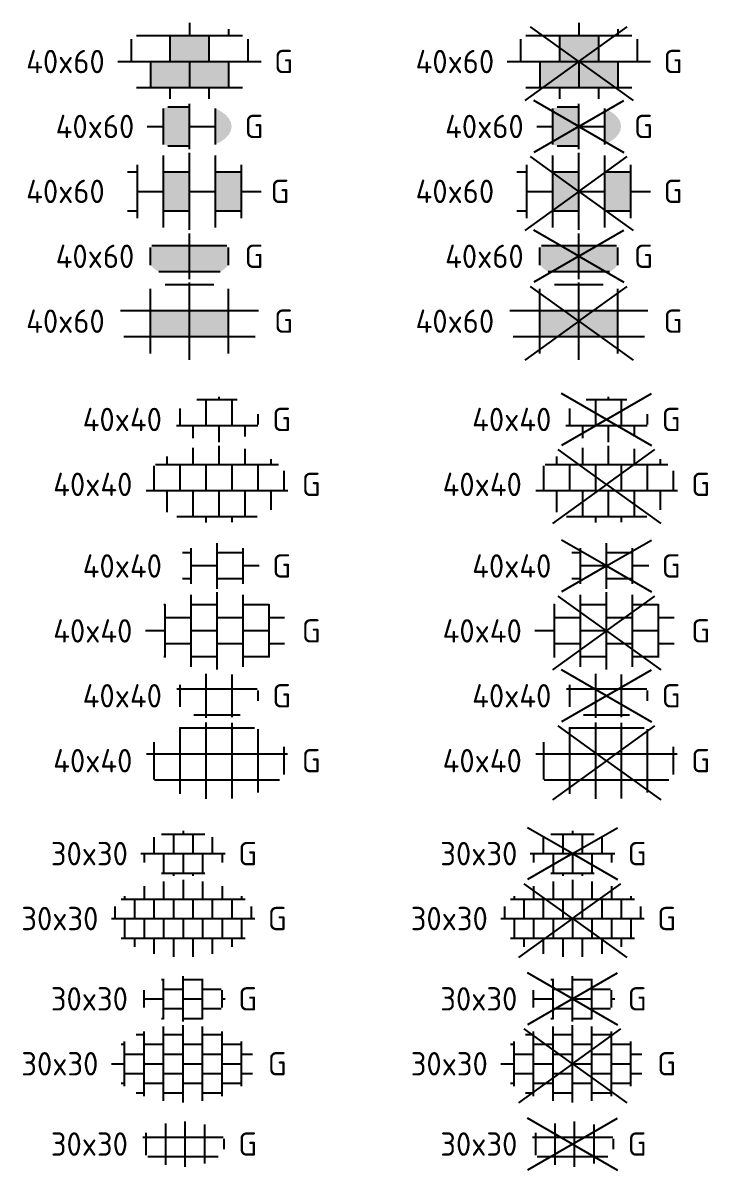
# Model space of a CAD drawing. Header units: metres. Extents: x 3187 to 3249, y 2220 to 2393.
# Drawn here: x 3218.19 to 3228.74, y 2298.24 to 2315.91 of the extents above; entities that cross this region are included whole.
import ezdxf
from ezdxf.enums import TextEntityAlignment as Align

# ---------------------------------------------------------------- set-up
doc = ezdxf.new("R2010")
doc.units = ezdxf.units.M
doc.layers.add('V-WE-VH-OPENVERHARDING_STRAATBAKSTEEN-S', color=90, linetype='Continuous', lineweight=25)
doc.styles.add('NLCS-ISO', font='NLCS-ISO.ttf')

# ---------------------------------------------------------------- blocks, each defined once
blk = doc.blocks.new('SVH-TEGEL_300X300_DUN_BLOK_KL-SO')
for p, q in [((-1.335, -1.596), (-1.335, 1.596)), ((0.165, -1.748), (0.165, 1.748)), ((1.665, -1.503), (1.665, 1.503)), ((-3.094, 0.536), (3.094, 0.536)), ((-2.835, -0.856), (-2.835, 0.856)), ((3.165, -0.397), (3.165, 0.397)), ((-2.712, -0.964), (2.712, -0.964))]:
    blk.add_line(p, q)
at = {"style": 'NLCS-ISO'}
blk.add_attdef('FORMAAT', text='', height=1.8, dxfattribs=at).set_placement((-4.25, 0), align=Align.MIDDLE_RIGHT)
blk.add_attdef('KLEUR', text='', height=1.8, dxfattribs=at).set_placement((4.25, 0), align=Align.MIDDLE_LEFT)
at = {"style": 'NLCS-ISO', "flags": 1}
blk.add_attdef('FUNCTIE', text='', height=1.8, dxfattribs=at).set_placement((0, -2.75), align=Align.TOP_CENTER)
blk = doc.blocks.new('SVH-TEGEL_300X300_DUN_HALFST-SO')
for p, q in [((-1.5, -2.863), (-1.5, 2.863)), ((0, -2.975), (0, 2.975)), ((1.5, -2.863), (1.5, 2.863)), ((-3.615, 2.25), (-3, 2.25)), ((-3, -2.498), (-3, 2.498)), ((-1.5, 2.25), (0, 2.25)), ((1.5, 2.25), (3, 2.25)), ((3, -2.498), (3, 2.498)), ((-4.771, 1.5), (-4.5, 1.5)), ((-4.5, -1.726), (-4.5, 1.726)), ((-3, 1.5), (-1.5, 1.5)), ((0, 1.5), (1.5, 1.5)), ((3, 1.5), (4.5, 1.5)), ((4.5, -1.726), (4.5, 1.726)), ((-5.525, 0), (-4.5, 0)), ((-4.5, 0.75), (-3, 0.75)), ((-3, 0), (-1.5, 0)), ((-1.5, 0.75), (0, 0.75)), ((0, 0), (1.5, 0)), ((1.5, 0.75), (3, 0.75)), ((3, 0), (4.5, 0)), ((4.5, 0.75), (5.347, 0.75)), ((-4.5, -0.75), (-3, -0.75)), ((-1.5, -0.75), (0, -0.75)), ((1.5, -0.75), (3, -0.75)), ((4.5, -0.75), (5.347, -0.75)), ((-4.771, -1.5), (-4.5, -1.5)), ((-3, -1.5), (-1.5, -1.5)), ((0, -1.5), (1.5, -1.5)), ((3, -1.5), (4.5, -1.5)), ((-3.615, -2.25), (-3, -2.25)), ((-1.5, -2.25), (0, -2.25)), ((1.5, -2.25), (3, -2.25))]:
    blk.add_line(p, q)
at = {"style": 'NLCS-ISO'}
blk.add_attdef('FORMAAT', text='', height=1.8, dxfattribs=at).set_placement((-6.525, 0), align=Align.MIDDLE_RIGHT)
blk.add_attdef('KLEUR', text='', height=1.8, dxfattribs=at).set_placement((6.525, 0), align=Align.MIDDLE_LEFT)
at = {"style": 'NLCS-ISO', "flags": 1}
blk.add_attdef('FUNCTIE', text='', height=1.8, dxfattribs=at).set_placement((0, -3.975), align=Align.TOP_CENTER)
blk = doc.blocks.new('SVH-TEGEL_300X300_DUN_HALFST_KL-SO')
for p, q in [((-1.674, 1.5), (-1.5, 1.5)), ((-1.5, -1.552), (-1.5, 1.552)), ((0, -1.75), (0, 1.75)), ((0, 1.5), (1.5, 1.5)), ((1.5, -1.552), (1.5, 1.552)), ((-3, -0.673), (-3, 0.673)), ((-3, 0), (-1.5, 0)), ((-1.5, 0.75), (0, 0.75)), ((0, 0), (1.5, 0)), ((1.5, 0.75), (2.936, 0.75)), ((3, -0.673), (3, 0.673)), ((3, 0), (3.25, 0)), ((-1.5, -0.75), (0, -0.75)), ((1.5, -0.75), (2.936, -0.75)), ((-1.674, -1.5), (-1.5, -1.5)), ((0, -1.5), (1.5, -1.5))]:
    blk.add_line(p, q)
at = {"style": 'NLCS-ISO'}
blk.add_attdef('FORMAAT', text='', height=1.8, dxfattribs=at).set_placement((-4.25, 0), align=Align.MIDDLE_RIGHT)
blk.add_attdef('KLEUR', text='', height=1.8, dxfattribs=at).set_placement((4.25, 0), align=Align.MIDDLE_LEFT)
at = {"style": 'NLCS-ISO', "flags": 1}
blk.add_attdef('FUNCTIE', text='', height=1.8, dxfattribs=at).set_placement((0, -2.75), align=Align.TOP_CENTER)
blk = doc.blocks.new('SVH-TEGEL_300X300_DUN_LINT-SO')
for p, q in [((-1.5, 2.863), (-1.5, 1.5)), ((0, 2.975), (0, 1.5)), ((1.5, 2.863), (1.5, 1.5)), ((-3, 2.498), (-3, 1.5)), ((3, 2.498), (3, 1.5)), ((-5.25, 0.927), (-5.25, 0)), ((-4.771, 1.5), (4.771, 1.5)), ((-4.5, 1.726), (-4.5, 1.5)), ((-3.75, 1.5), (-3.75, 0)), ((-2.25, 1.5), (-2.25, 0)), ((-0.75, 1.5), (-0.75, 0)), ((0.75, 1.5), (0.75, 0)), ((2.25, 1.5), (2.25, 0)), ((3.75, 1.5), (3.75, 0)), ((4.5, 1.726), (4.5, 1.5)), ((5.25, 0.927), (5.25, 0)), ((0, 0), (0, -1.5)), ((-5.525, 0), (5.525, 0)), ((-4.5, 0), (-4.5, -1.5)), ((-3, 0), (-3, -1.5)), ((-1.5, 0), (-1.5, -1.5)), ((1.5, 0), (1.5, -1.5)), ((3, 0), (3, -1.5)), ((4.5, 0), (4.5, -1.5)), ((-4.771, -1.5), (4.771, -1.5)), ((-3.75, -1.5), (-3.75, -2.185)), ((-2.25, -1.5), (-2.25, -2.717)), ((-0.75, -1.5), (-0.75, -2.947)), ((0.75, -1.5), (0.75, -2.947)), ((2.25, -1.5), (2.25, -2.717)), ((3.75, -1.5), (3.75, -2.185))]:
    blk.add_line(p, q)
at = {"style": 'NLCS-ISO'}
blk.add_attdef('FORMAAT', text='', height=1.8, dxfattribs=at).set_placement((-6.525, 0), align=Align.MIDDLE_RIGHT)
blk.add_attdef('KLEUR', text='', height=1.8, dxfattribs=at).set_placement((6.525, 0), align=Align.MIDDLE_LEFT)
at = {"style": 'NLCS-ISO', "flags": 1}
blk.add_attdef('FUNCTIE', text='', height=1.8, dxfattribs=at).set_placement((0, -3.975), align=Align.TOP_CENTER)
blk = doc.blocks.new('SVH-TEGEL_300X300_DUN_LINT_KL-SO')
for p, q in [((-2.25, 1.263), (-2.25, 0)), ((-1.674, 1.5), (1.674, 1.5)), ((-1.5, 1.552), (-1.5, 1.5)), ((-0.75, 1.5), (-0.75, 0)), ((0, 1.75), (0, 1.5)), ((0.75, 1.5), (0.75, 0)), ((1.5, 1.552), (1.5, 1.5)), ((2.25, 1.263), (2.25, 0)), ((0, 0), (0, -1.5)), ((-3.25, 0), (3.25, 0)), ((-3, 0), (-3, -0.673)), ((-1.5, 0), (-1.5, -1.5)), ((1.5, 0), (1.5, -1.5)), ((3, 0), (3, -0.673)), ((-1.674, -1.5), (1.674, -1.5)), ((-0.75, -1.5), (-0.75, -1.703)), ((0.75, -1.5), (0.75, -1.703))]:
    blk.add_line(p, q)
at = {"style": 'NLCS-ISO'}
blk.add_attdef('FORMAAT', text='', height=1.8, dxfattribs=at).set_placement((-4.25, 0), align=Align.MIDDLE_RIGHT)
blk.add_attdef('KLEUR', text='', height=1.8, dxfattribs=at).set_placement((4.25, 0), align=Align.MIDDLE_LEFT)
at = {"style": 'NLCS-ISO', "flags": 1}
blk.add_attdef('FUNCTIE', text='', height=1.8, dxfattribs=at).set_placement((0, -2.75), align=Align.TOP_CENTER)
blk = doc.blocks.new('SVH-TEGEL_400X400_BLOK-SO')
for p, q in [((-0.835, -2.941), (-0.835, 2.941)), ((1.165, -2.908), (1.165, 2.908)), ((-2.89, 2.536), (2.89, 2.536)), ((-2.835, -2.554), (-2.835, 2.554)), ((3.165, -2.438), (3.165, 2.438)), ((-4.835, -1.44), (-4.835, 1.44)), ((5.165, -1.056), (5.165, 1.056)), ((-5.435, 0.536), (5.435, 0.536)), ((-4.809, -1.464), (4.809, -1.464))]:
    blk.add_line(p, q)
at = {"style": 'NLCS-ISO'}
blk.add_attdef('FORMAAT', text='', height=1.8, dxfattribs=at).set_placement((-6.525, 0), align=Align.MIDDLE_RIGHT)
blk.add_attdef('KLEUR', text='', height=1.8, dxfattribs=at).set_placement((6.525, 0), align=Align.MIDDLE_LEFT)
at = {"style": 'NLCS-ISO', "flags": 1}
blk.add_attdef('FUNCTIE', text='', height=1.8, dxfattribs=at).set_placement((0, -3.975), align=Align.TOP_CENTER)
blk = doc.blocks.new('SVH-TEGEL_400X400_BLOK_KL-SO')
for p, q in [((-0.835, -1.691), (-0.835, 1.691)), ((1.165, -1.634), (1.165, 1.634)), ((-3.094, 0.536), (3.094, 0.536)), ((-2.835, -0.856), (-2.835, 0.856)), ((3.165, -0.397), (3.165, 0.397)), ((-1.779, -1.464), (1.779, -1.464))]:
    blk.add_line(p, q)
at = {"style": 'NLCS-ISO'}
blk.add_attdef('FORMAAT', text='', height=1.8, dxfattribs=at).set_placement((-4.25, 0), align=Align.MIDDLE_RIGHT)
blk.add_attdef('KLEUR', text='', height=1.8, dxfattribs=at).set_placement((4.25, 0), align=Align.MIDDLE_LEFT)
at = {"style": 'NLCS-ISO', "flags": 1}
blk.add_attdef('FUNCTIE', text='', height=1.8, dxfattribs=at).set_placement((0, -2.75), align=Align.TOP_CENTER)
blk = doc.blocks.new('SVH-TEGEL_400X400_HALFST-SO')
for p, q in [((-2, -2.773), (-2, 2.773)), ((0, -2.975), (0, 2.975)), ((2, -2.773), (2, 2.773)), ((-4, 2), (-4.09, 2)), ((-4, -2.052), (-4, 2.052)), ((0, 2), (-2, 2)), ((4, 2), (2, 2)), ((4, -2.052), (4, 2.052)), ((-2, 1), (-4, 1)), ((2, 1), (0, 1)), ((5.204, 1), (4, 1)), ((-4, 0), (-5.525, 0)), ((0, 0), (-2, 0)), ((4, 0), (2, 0)), ((-2, -1), (-4, -1)), ((2, -1), (0, -1)), ((5.204, -1), (4, -1)), ((-4, -2), (-4.09, -2)), ((0, -2), (-2, -2)), ((4, -2), (2, -2))]:
    blk.add_line(p, q)
at = {"style": 'NLCS-ISO'}
blk.add_attdef('FORMAAT', text='', height=1.8, dxfattribs=at).set_placement((-6.525, 0), align=Align.MIDDLE_RIGHT)
blk.add_attdef('KLEUR', text='', height=1.8, dxfattribs=at).set_placement((6.525, 0), align=Align.MIDDLE_LEFT)
at = {"style": 'NLCS-ISO', "flags": 1}
blk.add_attdef('FUNCTIE', text='', height=1.8, dxfattribs=at).set_placement((0, -3.975), align=Align.TOP_CENTER)
blk = doc.blocks.new('SVH-TEGEL_400X400_HALFST_KL-SO')
for p, q in [((-2, 1), (-2.667, 1)), ((-2, -1.379), (-2, 1.379)), ((0, -1.75), (0, 1.75)), ((2, 1), (0, 1)), ((2, -1.379), (2, 1.379)), ((0, 0), (-2, 0)), ((3.25, 0), (2, 0)), ((-2, -1), (-2.667, -1)), ((2, -1), (0, -1))]:
    blk.add_line(p, q)
at = {"style": 'NLCS-ISO'}
blk.add_attdef('FORMAAT', text='', height=1.8, dxfattribs=at).set_placement((-4.25, 0), align=Align.MIDDLE_RIGHT)
blk.add_attdef('KLEUR', text='', height=1.8, dxfattribs=at).set_placement((4.25, 0), align=Align.MIDDLE_LEFT)
at = {"style": 'NLCS-ISO', "flags": 1}
blk.add_attdef('FUNCTIE', text='', height=1.8, dxfattribs=at).set_placement((0, -2.75), align=Align.TOP_CENTER)
blk = doc.blocks.new('SVH-TEGEL_400X400_LINT-SO')
for p, q in [((-1.835, 1.536), (-1.835, 2.806)), ((0.165, 1.536), (0.165, 2.974)), ((2.165, 1.536), (2.165, 2.737)), ((-3.835, 1.536), (-3.835, 2.142)), ((4.165, 1.536), (4.165, 1.955)), ((-4.835, -0.464), (-4.835, 1.44)), ((-4.732, 1.536), (4.732, 1.536)), ((-2.835, -0.464), (-2.835, 1.536)), ((-0.835, -0.464), (-0.835, 1.536)), ((1.165, -0.464), (1.165, 1.536)), ((3.165, -0.464), (3.165, 1.536)), ((5.165, -0.464), (5.165, 1.056)), ((-5.457, -0.464), (5.457, -0.464)), ((-3.835, -2.142), (-3.835, -0.464)), ((-1.835, -2.464), (-1.835, -0.464)), ((0.165, -2.464), (0.165, -0.464)), ((2.165, -2.464), (2.165, -0.464)), ((4.165, -1.955), (4.165, -0.464)), ((-3.095, -2.464), (3.095, -2.464)), ((-2.835, -2.554), (-2.835, -2.464)), ((-0.835, -2.941), (-0.835, -2.464)), ((1.165, -2.908), (1.165, -2.464))]:
    blk.add_line(p, q)
at = {"style": 'NLCS-ISO'}
blk.add_attdef('FORMAAT', text='', height=1.8, dxfattribs=at).set_placement((-6.525, 0), align=Align.MIDDLE_RIGHT)
blk.add_attdef('KLEUR', text='', height=1.8, dxfattribs=at).set_placement((6.525, 0), align=Align.MIDDLE_LEFT)
at = {"style": 'NLCS-ISO', "flags": 1}
blk.add_attdef('FUNCTIE', text='', height=1.8, dxfattribs=at).set_placement((0, -3.975), align=Align.TOP_CENTER)
blk = doc.blocks.new('SVH-TEGEL_400X400_LINT_KL-SO')
for p, q in [((-1.559, 1.536), (1.559, 1.536)), ((-0.835, -0.464), (-0.835, 1.536)), ((0.165, 1.536), (0.165, 1.748)), ((1.165, -0.464), (1.165, 1.536)), ((-2.835, -0.464), (-2.835, 0.856)), ((3.165, -0.397), (3.165, 0.397)), ((-3.133, -0.464), (3.133, -0.464)), ((-1.835, -1.444), (-1.835, -0.464)), ((0.165, -1.748), (0.165, -0.464)), ((2.165, -1.305), (2.165, -0.464))]:
    blk.add_line(p, q)
at = {"style": 'NLCS-ISO'}
blk.add_attdef('FORMAAT', text='', height=1.8, dxfattribs=at).set_placement((-4.25, 0), align=Align.MIDDLE_RIGHT)
blk.add_attdef('KLEUR', text='', height=1.8, dxfattribs=at).set_placement((4.25, 0), align=Align.MIDDLE_LEFT)
at = {"style": 'NLCS-ISO', "flags": 1}
blk.add_attdef('FUNCTIE', text='', height=1.8, dxfattribs=at).set_placement((0, -2.75), align=Align.TOP_CENTER)
blk = doc.blocks.new('SVH-TEGEL_400X600_DIK_BLOK-SO')
h = blk.add_hatch(color=254)
h.dxf.hatch_style = 1
h.paths.add_polyline_path([(0, 0.799), (-3, 0.799), (-3, -1.201), (0, -1.201)])
h = blk.add_hatch(color=254)
h.dxf.hatch_style = 1
h.paths.add_polyline_path([(3, 0.799), (0, 0.799), (0, -1.201), (3, -1.201)])
for p, q in [((1.871, 2.799), (-1.871, 2.799)), ((0, -2.975), (0, 2.975)), ((-3, -2.498), (-3, 2.498)), ((3, -2.498), (3, 2.498)), ((5.322, 0.799), (-5.322, 0.799)), ((5.055, -1.201), (-5.055, -1.201))]:
    blk.add_line(p, q)
at = {"style": 'NLCS-ISO'}
blk.add_attdef('FORMAAT', text='', height=1.8, dxfattribs=at).set_placement((-6.525, 0), align=Align.MIDDLE_RIGHT)
blk.add_attdef('KLEUR', text='', height=1.8, dxfattribs=at).set_placement((6.525, 0), align=Align.MIDDLE_LEFT)
at = {"style": 'NLCS-ISO', "flags": 1}
blk.add_attdef('FUNCTIE', text='', height=1.8, dxfattribs=at).set_placement((0, -3.975), align=Align.TOP_CENTER)
blk = doc.blocks.new('SVH-TEGEL_400X600_DIK_BLOK_KL-SO')
h = blk.add_hatch(color=254)
h.dxf.hatch_style = 1
h.paths.add_polyline_path([(-3, -0.665), (-2.763, -0.921), (-2.402, -1.179), (-2.357, -1.201), (0, -1.201), (0, 0.799), (-2.876, 0.799), (-3, 0.665)])
h.paths.add_polyline_path([(3, 0.665), (2.876, 0.799), (0, 0.799), (0, -1.201), (2.357, -1.201), (2.402, -1.179), (2.763, -0.921), (3, -0.665)])
for p, q in [((0, -1.75), (0, 1.75)), ((-3, -0.673), (-3, 0.673)), ((2.891, 0.799), (-2.891, 0.799)), ((3, -0.673), (3, 0.673)), ((2.364, -1.201), (-2.364, -1.201))]:
    blk.add_line(p, q)
at = {"style": 'NLCS-ISO'}
blk.add_attdef('FORMAAT', text='', height=1.8, dxfattribs=at).set_placement((-4.25, 0), align=Align.MIDDLE_RIGHT)
blk.add_attdef('KLEUR', text='', height=1.8, dxfattribs=at).set_placement((4.25, 0), align=Align.MIDDLE_LEFT)
at = {"style": 'NLCS-ISO', "flags": 1}
blk.add_attdef('FUNCTIE', text='', height=1.8, dxfattribs=at).set_placement((0, -2.75), align=Align.TOP_CENTER)
blk = doc.blocks.new('SVH-TEGEL_400X600_DIK_HALFST-SO')
h = blk.add_hatch(color=254)
h.dxf.hatch_style = 1
h.paths.add_polyline_path([(0, 1.5), (-2, 1.5), (-2, -1.5), (0, -1.5)])
h = blk.add_hatch(color=254)
h.dxf.hatch_style = 1
h.paths.add_polyline_path([(4, 1.5), (2, 1.5), (2, -1.5), (4, -1.5)])
for p, q in [((-2, -2.773), (-2, 2.773)), ((0, -2.975), (0, 2.975)), ((2, -2.773), (2, 2.773)), ((-4, -2.052), (-4, 2.052)), ((4, -2.052), (4, 2.052)), ((-4.771, 1.5), (-4, 1.5)), ((-2, 1.5), (0, 1.5)), ((2, 1.5), (4, 1.5)), ((-4, 0), (-2, 0)), ((0, 0), (2, 0)), ((4, 0), (5.525, 0)), ((-4.771, -1.5), (-4, -1.5)), ((-2, -1.5), (0, -1.5)), ((2, -1.5), (4, -1.5))]:
    blk.add_line(p, q)
at = {"style": 'NLCS-ISO'}
blk.add_attdef('FORMAAT', text='', height=1.8, dxfattribs=at).set_placement((-6.525, 0), align=Align.MIDDLE_RIGHT)
blk.add_attdef('KLEUR', text='', height=1.8, dxfattribs=at).set_placement((6.252, 0), align=Align.MIDDLE_LEFT)
at = {"style": 'NLCS-ISO', "flags": 1}
blk.add_attdef('FUNCTIE', text='', height=1.8, dxfattribs=at).set_placement((0, -3.975), align=Align.TOP_CENTER)
blk = doc.blocks.new('SVH-TEGEL_400X600_DIK_HALFST_KL-SO')
h = blk.add_hatch(color=254)
h.dxf.hatch_style = 1
h.paths.add_polyline_path([(-1.959, -1.397), (-1.648, -1.5), (0, -1.5), (0, 1.5), (-1.648, 1.5), (-1.959, 1.397), (-2, 1.376), (-2, -1.376)])
h.paths.add_polyline_path([(2.402, 1.179), (2, 1.376), (2, -1.376), (2.402, -1.179), (2.763, -0.921), (3.031, -0.632), (3.195, -0.322), (3.25, 0), (3.195, 0.322), (3.031, 0.632), (2.763, 0.921)])
for p, q in [((-2, -1.379), (-2, 1.379)), ((-1.674, 1.5), (0, 1.5)), ((0, -1.75), (0, 1.75)), ((2, -1.379), (2, 1.379)), ((-3.25, 0), (-2, 0)), ((0, 0), (2, 0)), ((-1.674, -1.5), (0, -1.5))]:
    blk.add_line(p, q)
at = {"style": 'NLCS-ISO'}
blk.add_attdef('FORMAAT', text='', height=1.8, dxfattribs=at).set_placement((-4.25, 0), align=Align.MIDDLE_RIGHT)
blk.add_attdef('KLEUR', text='', height=1.8, dxfattribs=at).set_placement((4.25, 0), align=Align.MIDDLE_LEFT)
at = {"style": 'NLCS-ISO', "flags": 1}
blk.add_attdef('FUNCTIE', text='', height=1.8, dxfattribs=at).set_placement((0, -2.75), align=Align.TOP_CENTER)
blk = doc.blocks.new('SVH-TEGEL_400X600_DIK_LINT-SO')
h = blk.add_hatch(color=254)
h.dxf.hatch_style = 1
h.paths.add_polyline_path([(1.5, 2), (-1.5, 2), (-1.5, 0), (1.5, 0)])
h = blk.add_hatch(color=254)
h.dxf.hatch_style = 1
h.paths.add_polyline_path([(0, 0), (-3, 0), (-3, -2), (0, -2)])
h = blk.add_hatch(color=254)
h.dxf.hatch_style = 1
h.paths.add_polyline_path([(3, 0), (0, 0), (0, -2), (3, -2)])
for p, q in [((0, 2.975), (0, 2)), ((-4.09, 2), (4.09, 2)), ((-1.5, 2), (-1.5, 0)), ((1.5, 2), (1.5, 0)), ((3, 2.498), (3, 2)), ((-4.5, 1.726), (-4.5, 0)), ((4.5, 1.726), (4.5, 0)), ((-5.525, 0), (5.525, 0)), ((-3, 0), (-3, -2)), ((0, 0), (0, -2)), ((3, 0), (3, -2)), ((-4.09, -2), (4.09, -2)), ((-1.5, -2), (-1.5, -2.863)), ((1.5, -2), (1.5, -2.863))]:
    blk.add_line(p, q)
at = {"style": 'NLCS-ISO'}
blk.add_attdef('FORMAAT', text='', height=1.8, dxfattribs=at).set_placement((-6.525, 0), align=Align.MIDDLE_RIGHT)
blk.add_attdef('KLEUR', text='', height=1.8, dxfattribs=at).set_placement((6.525, 0), align=Align.MIDDLE_LEFT)
at = {"style": 'NLCS-ISO', "flags": 1}
blk.add_attdef('FUNCTIE', text='', height=1.8, dxfattribs=at).set_placement((0, -3.975), align=Align.TOP_CENTER)
blk = doc.blocks.new('V-SVH-TEGEL_300X300_DUN_BLOK_KL-SO')
for p, q in [((0, 0), (-3.464, 2)), ((0, 0), (3.464, 2)), ((-1.335, -1.596), (-1.335, 1.596)), ((0.165, -1.748), (0.165, 1.748)), ((1.665, -1.503), (1.665, 1.503)), ((0, 0), (-3.464, -2)), ((-3.094, 0.536), (3.094, 0.536)), ((-2.835, -0.856), (-2.835, 0.856)), ((0, 0), (3.464, -2)), ((3.165, -0.397), (3.165, 0.397)), ((-2.712, -0.964), (2.712, -0.964))]:
    blk.add_line(p, q)
at = {"style": 'NLCS-ISO'}
blk.add_attdef('FORMAAT', text='', height=1.8, dxfattribs=at).set_placement((-4.25, 0), align=Align.MIDDLE_RIGHT)
blk.add_attdef('KLEUR', text='', height=1.8, dxfattribs=at).set_placement((4.25, 0), align=Align.MIDDLE_LEFT)
at = {"style": 'NLCS-ISO', "flags": 1}
blk.add_attdef('FUNCTIE', text='', height=1.8, dxfattribs=at).set_placement((0, -2.75), align=Align.TOP_CENTER)
blk = doc.blocks.new('V-SVH-TEGEL_300X300_DUN_HALFST-SO')
for p, q in [((0, 0), (-3.728, 2.684)), ((-1.5, -2.863), (-1.5, 2.863)), ((0, -2.975), (0, 2.975)), ((0, 0), (3.728, 2.684)), ((1.5, -2.863), (1.5, 2.863)), ((-3.615, 2.25), (-3, 2.25)), ((-3, -2.498), (-3, 2.498)), ((-1.5, 2.25), (0, 2.25)), ((1.5, 2.25), (3, 2.25)), ((3, -2.498), (3, 2.498)), ((-4.771, 1.5), (-4.5, 1.5)), ((-4.5, -1.726), (-4.5, 1.726)), ((-3, 1.5), (-1.5, 1.5)), ((0, 1.5), (1.5, 1.5)), ((3, 1.5), (4.5, 1.5)), ((4.5, -1.726), (4.5, 1.726)), ((-5.525, 0), (-4.5, 0)), ((-4.5, 0.75), (-3, 0.75)), ((0, 0), (-4.172, -3.003)), ((-3, 0), (-1.5, 0)), ((-1.5, 0.75), (0, 0.75)), ((0, 0), (1.5, 0)), ((1.5, 0.75), (3, 0.75)), ((3, 0), (4.5, 0)), ((4.5, 0.75), (5.347, 0.75)), ((-4.5, -0.75), (-3, -0.75)), ((-1.5, -0.75), (0, -0.75)), ((0, 0), (4.172, -3.003)), ((1.5, -0.75), (3, -0.75)), ((4.5, -0.75), (5.347, -0.75)), ((-4.771, -1.5), (-4.5, -1.5)), ((-3, -1.5), (-1.5, -1.5)), ((0, -1.5), (1.5, -1.5)), ((3, -1.5), (4.5, -1.5)), ((-3.615, -2.25), (-3, -2.25)), ((-1.5, -2.25), (0, -2.25)), ((1.5, -2.25), (3, -2.25))]:
    blk.add_line(p, q)
at = {"style": 'NLCS-ISO'}
blk.add_attdef('FORMAAT', text='', height=1.8, dxfattribs=at).set_placement((-6.525, 0), align=Align.MIDDLE_RIGHT)
blk.add_attdef('KLEUR', text='', height=1.8, dxfattribs=at).set_placement((6.525, 0), align=Align.MIDDLE_LEFT)
at = {"style": 'NLCS-ISO', "flags": 1}
blk.add_attdef('FUNCTIE', text='', height=1.8, dxfattribs=at).set_placement((0, -3.975), align=Align.TOP_CENTER)
blk = doc.blocks.new('V-SVH-TEGEL_300X300_DUN_HALFST_KL-SO')
for p, q in [((0, 0), (-3.464, 2)), ((0, 0), (3.464, 2)), ((-1.674, 1.5), (-1.5, 1.5)), ((-1.5, -1.552), (-1.5, 1.552)), ((0, -1.75), (0, 1.75)), ((0, 1.5), (1.5, 1.5)), ((1.5, -1.552), (1.5, 1.552)), ((0, 0), (-3.464, -2)), ((-3, -0.673), (-3, 0.673)), ((-3, 0), (-1.5, 0)), ((-1.5, 0.75), (0, 0.75)), ((0, 0), (1.5, 0)), ((0, 0), (3.464, -2)), ((1.5, 0.75), (2.936, 0.75)), ((3, -0.673), (3, 0.673)), ((3, 0), (3.25, 0)), ((-1.5, -0.75), (0, -0.75)), ((1.5, -0.75), (2.936, -0.75)), ((-1.674, -1.5), (-1.5, -1.5)), ((0, -1.5), (1.5, -1.5))]:
    blk.add_line(p, q)
at = {"style": 'NLCS-ISO'}
blk.add_attdef('FORMAAT', text='', height=1.8, dxfattribs=at).set_placement((-4.25, 0), align=Align.MIDDLE_RIGHT)
blk.add_attdef('KLEUR', text='', height=1.8, dxfattribs=at).set_placement((4.25, 0), align=Align.MIDDLE_LEFT)
at = {"style": 'NLCS-ISO', "flags": 1}
blk.add_attdef('FUNCTIE', text='', height=1.8, dxfattribs=at).set_placement((0, -2.75), align=Align.TOP_CENTER)
blk = doc.blocks.new('V-SVH-TEGEL_300X300_DUN_LINT-SO')
for p, q in [((0, 0), (-3.728, 2.684)), ((-1.5, 2.863), (-1.5, 1.5)), ((0, 2.975), (0, 1.5)), ((0, 0), (3.728, 2.684)), ((1.5, 2.863), (1.5, 1.5)), ((-3, 2.498), (-3, 1.5)), ((3, 2.498), (3, 1.5)), ((-5.25, 0.927), (-5.25, 0)), ((-4.771, 1.5), (4.771, 1.5)), ((-4.5, 1.726), (-4.5, 1.5)), ((-3.75, 1.5), (-3.75, 0)), ((-2.25, 1.5), (-2.25, 0)), ((-0.75, 1.5), (-0.75, 0)), ((0.75, 1.5), (0.75, 0)), ((2.25, 1.5), (2.25, 0)), ((3.75, 1.5), (3.75, 0)), ((4.5, 1.726), (4.5, 1.5)), ((5.25, 0.927), (5.25, 0)), ((0, 0), (-4.172, -3.003)), ((0, 0), (0, -1.5)), ((-5.525, 0), (5.525, 0)), ((-4.5, 0), (-4.5, -1.5)), ((-3, 0), (-3, -1.5)), ((-1.5, 0), (-1.5, -1.5)), ((0, 0), (4.172, -3.003)), ((1.5, 0), (1.5, -1.5)), ((3, 0), (3, -1.5)), ((4.5, 0), (4.5, -1.5)), ((-4.771, -1.5), (4.771, -1.5)), ((-3.75, -1.5), (-3.75, -2.185)), ((-2.25, -1.5), (-2.25, -2.717)), ((-0.75, -1.5), (-0.75, -2.947)), ((0.75, -1.5), (0.75, -2.947)), ((2.25, -1.5), (2.25, -2.717)), ((3.75, -1.5), (3.75, -2.185))]:
    blk.add_line(p, q)
at = {"style": 'NLCS-ISO'}
blk.add_attdef('FORMAAT', text='', height=1.8, dxfattribs=at).set_placement((-6.525, 0), align=Align.MIDDLE_RIGHT)
blk.add_attdef('KLEUR', text='', height=1.8, dxfattribs=at).set_placement((6.525, 0), align=Align.MIDDLE_LEFT)
at = {"style": 'NLCS-ISO', "flags": 1}
blk.add_attdef('FUNCTIE', text='', height=1.8, dxfattribs=at).set_placement((0, -3.975), align=Align.TOP_CENTER)
blk = doc.blocks.new('V-SVH-TEGEL_300X300_DUN_LINT_KL-SO')
for p, q in [((0, 0), (-3.464, 2)), ((0, 0), (3.464, 2)), ((-2.25, 1.263), (-2.25, 0)), ((-1.674, 1.5), (1.674, 1.5)), ((-1.5, 1.552), (-1.5, 1.5)), ((-0.75, 1.5), (-0.75, 0)), ((0, 1.75), (0, 1.5)), ((0.75, 1.5), (0.75, 0)), ((1.5, 1.552), (1.5, 1.5)), ((2.25, 1.263), (2.25, 0)), ((0, 0), (-3.464, -2)), ((0, 0), (0, -1.5)), ((0, 0), (3.464, -2)), ((-3.25, 0), (3.25, 0)), ((-3, 0), (-3, -0.673)), ((-1.5, 0), (-1.5, -1.5)), ((1.5, 0), (1.5, -1.5)), ((3, 0), (3, -0.673)), ((-1.674, -1.5), (1.674, -1.5)), ((-0.75, -1.5), (-0.75, -1.703)), ((0.75, -1.5), (0.75, -1.703))]:
    blk.add_line(p, q)
at = {"style": 'NLCS-ISO'}
blk.add_attdef('FORMAAT', text='', height=1.8, dxfattribs=at).set_placement((-4.25, 0), align=Align.MIDDLE_RIGHT)
blk.add_attdef('KLEUR', text='', height=1.8, dxfattribs=at).set_placement((4.25, 0), align=Align.MIDDLE_LEFT)
at = {"style": 'NLCS-ISO', "flags": 1}
blk.add_attdef('FUNCTIE', text='', height=1.8, dxfattribs=at).set_placement((0, -2.75), align=Align.TOP_CENTER)
blk = doc.blocks.new('V-SVH-TEGEL_400X400_BLOK-SO')
for p, q in [((0, 0), (-3.728, 2.684)), ((-0.835, -2.941), (-0.835, 2.941)), ((0, 0), (3.728, 2.684)), ((1.165, -2.908), (1.165, 2.908)), ((-2.89, 2.536), (2.89, 2.536)), ((-2.835, -2.554), (-2.835, 2.554)), ((3.165, -2.438), (3.165, 2.438)), ((-4.835, -1.44), (-4.835, 1.44)), ((5.165, -1.056), (5.165, 1.056)), ((-5.435, 0.536), (5.435, 0.536)), ((0, 0), (-4.172, -3.003)), ((0, 0), (4.172, -3.003)), ((-4.809, -1.464), (4.809, -1.464))]:
    blk.add_line(p, q)
at = {"style": 'NLCS-ISO'}
blk.add_attdef('FORMAAT', text='', height=1.8, dxfattribs=at).set_placement((-6.525, 0), align=Align.MIDDLE_RIGHT)
blk.add_attdef('KLEUR', text='', height=1.8, dxfattribs=at).set_placement((6.525, 0), align=Align.MIDDLE_LEFT)
at = {"style": 'NLCS-ISO', "flags": 1}
blk.add_attdef('FUNCTIE', text='', height=1.8, dxfattribs=at).set_placement((0, -3.975), align=Align.TOP_CENTER)
blk = doc.blocks.new('V-SVH-TEGEL_400X400_BLOK_KL-SO')
for p, q in [((0, 0), (-3.464, 2)), ((0, 0), (3.464, 2)), ((-0.835, -1.691), (-0.835, 1.691)), ((1.165, -1.634), (1.165, 1.634)), ((0, 0), (-3.464, -2)), ((-3.094, 0.536), (3.094, 0.536)), ((-2.835, -0.856), (-2.835, 0.856)), ((0, 0), (3.464, -2)), ((3.165, -0.397), (3.165, 0.397)), ((-1.779, -1.464), (1.779, -1.464))]:
    blk.add_line(p, q)
at = {"style": 'NLCS-ISO'}
blk.add_attdef('FORMAAT', text='', height=1.8, dxfattribs=at).set_placement((-4.25, 0), align=Align.MIDDLE_RIGHT)
blk.add_attdef('KLEUR', text='', height=1.8, dxfattribs=at).set_placement((4.25, 0), align=Align.MIDDLE_LEFT)
at = {"style": 'NLCS-ISO', "flags": 1}
blk.add_attdef('FUNCTIE', text='', height=1.8, dxfattribs=at).set_placement((0, -2.75), align=Align.TOP_CENTER)
blk = doc.blocks.new('V-SVH-TEGEL_400X400_HALFST-SO')
for p, q in [((0, 0), (-3.728, 2.684)), ((-2, -2.773), (-2, 2.773)), ((0, -2.975), (0, 2.975)), ((0, 0), (3.728, 2.684)), ((2, -2.773), (2, 2.773)), ((-4, 2), (-4.09, 2)), ((-4, -2.052), (-4, 2.052)), ((0, 2), (-2, 2)), ((4, 2), (2, 2)), ((4, -2.052), (4, 2.052)), ((-2, 1), (-4, 1)), ((2, 1), (0, 1)), ((5.204, 1), (4, 1)), ((-4, 0), (-5.525, 0)), ((0, 0), (-4.172, -3.003)), ((0, 0), (-2, 0)), ((0, 0), (4.172, -3.003)), ((4, 0), (2, 0)), ((-2, -1), (-4, -1)), ((2, -1), (0, -1)), ((5.204, -1), (4, -1)), ((-4, -2), (-4.09, -2)), ((0, -2), (-2, -2)), ((4, -2), (2, -2))]:
    blk.add_line(p, q)
at = {"style": 'NLCS-ISO'}
blk.add_attdef('FORMAAT', text='', height=1.8, dxfattribs=at).set_placement((-6.525, 0), align=Align.MIDDLE_RIGHT)
blk.add_attdef('KLEUR', text='', height=1.8, dxfattribs=at).set_placement((6.525, 0), align=Align.MIDDLE_LEFT)
at = {"style": 'NLCS-ISO', "flags": 1}
blk.add_attdef('FUNCTIE', text='', height=1.8, dxfattribs=at).set_placement((0, -3.975), align=Align.TOP_CENTER)
blk = doc.blocks.new('V-SVH-TEGEL_400X400_HALFST_KL-SO')
for p, q in [((0, 0), (-3.464, 2)), ((0, 0), (3.464, 2)), ((-2, 1), (-2.667, 1)), ((-2, -1.379), (-2, 1.379)), ((0, -1.75), (0, 1.75)), ((2, 1), (0, 1)), ((2, -1.379), (2, 1.379)), ((0, 0), (-3.464, -2)), ((0, 0), (-2, 0)), ((0, 0), (3.464, -2)), ((3.25, 0), (2, 0)), ((-2, -1), (-2.667, -1)), ((2, -1), (0, -1))]:
    blk.add_line(p, q)
at = {"style": 'NLCS-ISO'}
blk.add_attdef('FORMAAT', text='', height=1.8, dxfattribs=at).set_placement((-4.25, 0), align=Align.MIDDLE_RIGHT)
blk.add_attdef('KLEUR', text='', height=1.8, dxfattribs=at).set_placement((4.25, 0), align=Align.MIDDLE_LEFT)
at = {"style": 'NLCS-ISO', "flags": 1}
blk.add_attdef('FUNCTIE', text='', height=1.8, dxfattribs=at).set_placement((0, -2.75), align=Align.TOP_CENTER)
blk = doc.blocks.new('V-SVH-TEGEL_400X400_LINT-SO')
for p, q in [((0, 0), (-3.728, 2.684)), ((-1.835, 1.536), (-1.835, 2.806)), ((0, 0), (3.728, 2.684)), ((0.165, 1.536), (0.165, 2.974)), ((2.165, 1.536), (2.165, 2.737)), ((-3.835, 1.536), (-3.835, 2.142)), ((4.165, 1.536), (4.165, 1.955)), ((-4.835, -0.464), (-4.835, 1.44)), ((-4.732, 1.536), (4.732, 1.536)), ((-2.835, -0.464), (-2.835, 1.536)), ((-0.835, -0.464), (-0.835, 1.536)), ((1.165, -0.464), (1.165, 1.536)), ((3.165, -0.464), (3.165, 1.536)), ((5.165, -0.464), (5.165, 1.056)), ((0, 0), (-4.172, -3.003)), ((-5.457, -0.464), (5.457, -0.464)), ((-3.835, -2.142), (-3.835, -0.464)), ((-1.835, -2.464), (-1.835, -0.464)), ((0, 0), (4.172, -3.003)), ((0.165, -2.464), (0.165, -0.464)), ((2.165, -2.464), (2.165, -0.464)), ((4.165, -1.955), (4.165, -0.464)), ((-3.095, -2.464), (3.095, -2.464)), ((-2.835, -2.554), (-2.835, -2.464)), ((-0.835, -2.941), (-0.835, -2.464)), ((1.165, -2.908), (1.165, -2.464))]:
    blk.add_line(p, q)
at = {"style": 'NLCS-ISO'}
blk.add_attdef('FORMAAT', text='', height=1.8, dxfattribs=at).set_placement((-6.525, 0), align=Align.MIDDLE_RIGHT)
blk.add_attdef('KLEUR', text='', height=1.8, dxfattribs=at).set_placement((6.525, 0), align=Align.MIDDLE_LEFT)
at = {"style": 'NLCS-ISO', "flags": 1}
blk.add_attdef('FUNCTIE', text='', height=1.8, dxfattribs=at).set_placement((0, -3.975), align=Align.TOP_CENTER)
blk = doc.blocks.new('V-SVH-TEGEL_400X400_LINT_KL-SO')
for p, q in [((0, 0), (-3.464, 2)), ((0, 0), (3.464, 2)), ((-1.559, 1.536), (1.559, 1.536)), ((-0.835, -0.464), (-0.835, 1.536)), ((0.165, 1.536), (0.165, 1.748)), ((1.165, -0.464), (1.165, 1.536)), ((0, 0), (-3.464, -2)), ((-2.835, -0.464), (-2.835, 0.856)), ((0, 0), (3.464, -2)), ((3.165, -0.397), (3.165, 0.397)), ((-3.133, -0.464), (3.133, -0.464)), ((-1.835, -1.444), (-1.835, -0.464)), ((0.165, -1.748), (0.165, -0.464)), ((2.165, -1.305), (2.165, -0.464))]:
    blk.add_line(p, q)
at = {"style": 'NLCS-ISO'}
blk.add_attdef('FORMAAT', text='', height=1.8, dxfattribs=at).set_placement((-4.25, 0), align=Align.MIDDLE_RIGHT)
blk.add_attdef('KLEUR', text='', height=1.8, dxfattribs=at).set_placement((4.25, 0), align=Align.MIDDLE_LEFT)
at = {"style": 'NLCS-ISO', "flags": 1}
blk.add_attdef('FUNCTIE', text='', height=1.8, dxfattribs=at).set_placement((0, -2.75), align=Align.TOP_CENTER)
blk = doc.blocks.new('V-SVH-TEGEL_400X600_DIK_BLOK-SO')
h = blk.add_hatch(color=254)
h.dxf.hatch_style = 1
h.paths.add_polyline_path([(0, 0.799), (-3, 0.799), (-3, -1.201), (0, -1.201)])
h = blk.add_hatch(color=254)
h.dxf.hatch_style = 1
h.paths.add_polyline_path([(3, 0.799), (0, 0.799), (0, -1.201), (3, -1.201)])
for p, q in [((0, 0), (-3.728, 2.684)), ((1.871, 2.799), (-1.871, 2.799)), ((0, -2.975), (0, 2.975)), ((0, 0), (3.728, 2.684)), ((-3, -2.498), (-3, 2.498)), ((3, -2.498), (3, 2.498)), ((5.322, 0.799), (-5.322, 0.799)), ((0, 0), (-4.172, -3.003)), ((0, 0), (4.172, -3.003)), ((5.055, -1.201), (-5.055, -1.201))]:
    blk.add_line(p, q)
at = {"style": 'NLCS-ISO'}
blk.add_attdef('FORMAAT', text='', height=1.8, dxfattribs=at).set_placement((-6.525, 0), align=Align.MIDDLE_RIGHT)
blk.add_attdef('KLEUR', text='', height=1.8, dxfattribs=at).set_placement((6.525, 0), align=Align.MIDDLE_LEFT)
at = {"style": 'NLCS-ISO', "flags": 1}
blk.add_attdef('FUNCTIE', text='', height=1.8, dxfattribs=at).set_placement((0, -3.975), align=Align.TOP_CENTER)
blk = doc.blocks.new('V-SVH-TEGEL_400X600_DIK_BLOK_KL-SO')
h = blk.add_hatch(color=254)
h.dxf.hatch_style = 1
h.paths.add_polyline_path([(-3, -0.665), (-2.763, -0.921), (-2.402, -1.179), (-2.357, -1.201), (0, -1.201), (0, 0.799), (-2.876, 0.799), (-3, 0.665)])
h.paths.add_polyline_path([(3, 0.665), (2.876, 0.799), (0, 0.799), (0, -1.201), (2.357, -1.201), (2.402, -1.179), (2.763, -0.921), (3, -0.665)])
for p, q in [((0, 0), (-3.464, 2)), ((0, 0), (3.464, 2)), ((0, -1.75), (0, 1.75)), ((0, 0), (-3.464, -2)), ((-3, -0.673), (-3, 0.673)), ((2.891, 0.799), (-2.891, 0.799)), ((0, 0), (3.464, -2)), ((3, -0.673), (3, 0.673)), ((2.364, -1.201), (-2.364, -1.201))]:
    blk.add_line(p, q)
at = {"style": 'NLCS-ISO'}
blk.add_attdef('FORMAAT', text='', height=1.8, dxfattribs=at).set_placement((-4.25, 0), align=Align.MIDDLE_RIGHT)
blk.add_attdef('KLEUR', text='', height=1.8, dxfattribs=at).set_placement((4.25, 0), align=Align.MIDDLE_LEFT)
at = {"style": 'NLCS-ISO', "flags": 1}
blk.add_attdef('FUNCTIE', text='', height=1.8, dxfattribs=at).set_placement((0, -2.75), align=Align.TOP_CENTER)
blk = doc.blocks.new('V-SVH-TEGEL_400X600_DIK_HALFST-SO')
h = blk.add_hatch(color=254)
h.dxf.hatch_style = 1
h.paths.add_polyline_path([(0, 1.5), (-2, 1.5), (-2, -1.5), (0, -1.5)])
h = blk.add_hatch(color=254)
h.dxf.hatch_style = 1
h.paths.add_polyline_path([(4, 1.5), (2, 1.5), (2, -1.5), (4, -1.5)])
for p, q in [((0, 0), (-3.728, 2.684)), ((-2, -2.773), (-2, 2.773)), ((0, -2.975), (0, 2.975)), ((0, 0), (3.728, 2.684)), ((2, -2.773), (2, 2.773)), ((-4, -2.052), (-4, 2.052)), ((4, -2.052), (4, 2.052)), ((-4.771, 1.5), (-4, 1.5)), ((-2, 1.5), (0, 1.5)), ((2, 1.5), (4, 1.5)), ((0, 0), (-4.172, -3.003)), ((-4, 0), (-2, 0)), ((0, 0), (2, 0)), ((0, 0), (4.172, -3.003)), ((4, 0), (5.525, 0)), ((-4.771, -1.5), (-4, -1.5)), ((-2, -1.5), (0, -1.5)), ((2, -1.5), (4, -1.5))]:
    blk.add_line(p, q)
at = {"style": 'NLCS-ISO'}
blk.add_attdef('FORMAAT', text='', height=1.8, dxfattribs=at).set_placement((-6.525, 0), align=Align.MIDDLE_RIGHT)
blk.add_attdef('KLEUR', text='', height=1.8, dxfattribs=at).set_placement((6.525, 0), align=Align.MIDDLE_LEFT)
at = {"style": 'NLCS-ISO', "flags": 1}
blk.add_attdef('FUNCTIE', text='', height=1.8, dxfattribs=at).set_placement((0, -3.75), align=Align.TOP_CENTER)
blk = doc.blocks.new('V-SVH-TEGEL_400X600_DIK_HALFST_KL-SO')
h = blk.add_hatch(color=254)
h.dxf.hatch_style = 1
h.paths.add_polyline_path([(-1.959, -1.397), (-1.648, -1.5), (0, -1.5), (0, 1.5), (-1.648, 1.5), (-1.959, 1.397), (-2, 1.376), (-2, -1.376)])
h.paths.add_polyline_path([(2.402, 1.179), (2, 1.376), (2, -1.376), (2.402, -1.179), (2.763, -0.921), (3.031, -0.632), (3.195, -0.322), (3.25, 0), (3.195, 0.322), (3.031, 0.632), (2.763, 0.921)])
for p, q in [((0, 0), (-3.464, 2)), ((0, 0), (3.464, 2)), ((-2, -1.379), (-2, 1.379)), ((-1.674, 1.5), (0, 1.5)), ((0, -1.75), (0, 1.75)), ((2, -1.379), (2, 1.379)), ((0, 0), (-3.464, -2)), ((-3.25, 0), (-2, 0)), ((0, 0), (2, 0)), ((0, 0), (3.464, -2)), ((-1.674, -1.5), (0, -1.5))]:
    blk.add_line(p, q)
at = {"style": 'NLCS-ISO'}
blk.add_attdef('FORMAAT', text='', height=1.8, dxfattribs=at).set_placement((-4.25, 0), align=Align.MIDDLE_RIGHT)
blk.add_attdef('KLEUR', text='', height=1.8, dxfattribs=at).set_placement((4.25, 0), align=Align.MIDDLE_LEFT)
at = {"style": 'NLCS-ISO', "flags": 1}
blk.add_attdef('FUNCTIE', text='', height=1.8, dxfattribs=at).set_placement((0, -2.75), align=Align.TOP_CENTER)
blk = doc.blocks.new('V-SVH-TEGEL_400X600_DIK_LINT-SO')
h = blk.add_hatch(color=254)
h.dxf.hatch_style = 1
h.paths.add_polyline_path([(1.5, 2), (-1.5, 2), (-1.5, 0), (1.5, 0)])
h = blk.add_hatch(color=254)
h.dxf.hatch_style = 1
h.paths.add_polyline_path([(0, 0), (-3, 0), (-3, -2), (0, -2)])
h = blk.add_hatch(color=254)
h.dxf.hatch_style = 1
h.paths.add_polyline_path([(3, 0), (0, 0), (0, -2), (3, -2)])
for p, q in [((0, 0), (-3.728, 2.684)), ((0, 2.975), (0, 2)), ((0, 0), (3.728, 2.684)), ((-4.09, 2), (4.09, 2)), ((-1.5, 2), (-1.5, 0)), ((1.5, 2), (1.5, 0)), ((3, 2.498), (3, 2)), ((-4.5, 1.726), (-4.5, 0)), ((4.5, 1.726), (4.5, 0)), ((-5.525, 0), (5.525, 0)), ((0, 0), (-4.172, -3.003)), ((-3, 0), (-3, -2)), ((0, 0), (0, -2)), ((0, 0), (4.172, -3.003)), ((3, 0), (3, -2)), ((-4.09, -2), (4.09, -2)), ((-1.5, -2), (-1.5, -2.863)), ((1.5, -2), (1.5, -2.863))]:
    blk.add_line(p, q)
at = {"style": 'NLCS-ISO'}
blk.add_attdef('FORMAAT', text='', height=1.8, dxfattribs=at).set_placement((-6.525, 0), align=Align.MIDDLE_RIGHT)
blk.add_attdef('KLEUR', text='', height=1.8, dxfattribs=at).set_placement((6.525, 0), align=Align.MIDDLE_LEFT)
at = {"style": 'NLCS-ISO', "flags": 1}
blk.add_attdef('FUNCTIE', text='', height=1.8, dxfattribs=at).set_placement((0, -3.975), align=Align.TOP_CENTER)

msp = doc.modelspace()

# ---------------------------------------------------------------- block references
at = {"layer": 'V-WE-VH-OPENVERHARDING_STRAATBAKSTEEN-S', "xscale": 0.2, "yscale": 0.2, "zscale": 0.2}
for name, p, values in [('SVH-TEGEL_400X600_DIK_LINT-SO', (3220.753, 2315.317), {'FORMAAT': '40x60', 'KLEUR': 'G'}), ('V-SVH-TEGEL_400X600_DIK_LINT-SO', (3226.753, 2315.317), {'FORMAAT': '40x60', 'KLEUR': 'G'}), ('V-SVH-TEGEL_400X600_DIK_HALFST_KL-SO', (3226.753, 2314.317), {'FORMAAT': '40x60', 'KLEUR': 'G'}), ('SVH-TEGEL_400X600_DIK_HALFST_KL-SO', (3220.753, 2314.317), {'FORMAAT': '40x60', 'KLEUR': 'G'}), ('SVH-TEGEL_400X600_DIK_HALFST-SO', (3220.753, 2313.317), {'FORMAAT': '40x60', 'KLEUR': 'G'}), ('V-SVH-TEGEL_400X600_DIK_HALFST-SO', (3226.753, 2313.317), {'FORMAAT': '40x60', 'KLEUR': 'G'}), ('SVH-TEGEL_400X600_DIK_BLOK_KL-SO', (3220.753, 2312.317), {'FORMAAT': '40x60', 'KLEUR': 'G'}), ('V-SVH-TEGEL_400X600_DIK_BLOK_KL-SO', (3226.753, 2312.317), {'FORMAAT': '40x60', 'KLEUR': 'G'}), ('SVH-TEGEL_400X600_DIK_BLOK-SO', (3220.753, 2311.317), {'FORMAAT': '40x60', 'KLEUR': 'G'}), ('V-SVH-TEGEL_400X600_DIK_BLOK-SO', (3226.753, 2311.317), {'FORMAAT': '40x60', 'KLEUR': 'G'}), ('SVH-TEGEL_400X400_LINT_KL-SO', (3221.179, 2309.803), {'FORMAAT': '40x40', 'KLEUR': 'G'}), ('V-SVH-TEGEL_400X400_LINT_KL-SO', (3227.179, 2309.803), {'FORMAAT': '40x40', 'KLEUR': 'G'}), ('SVH-TEGEL_400X400_LINT-SO', (3221.179, 2308.803), {'FORMAAT': '40x40', 'KLEUR': 'G'}), ('V-SVH-TEGEL_400X400_LINT-SO', (3227.179, 2308.803), {'FORMAAT': '40x40', 'KLEUR': 'G'}), ('SVH-TEGEL_400X400_HALFST_KL-SO', (3221.179, 2307.546), {'FORMAAT': '40x40', 'KLEUR': 'G'}), ('V-SVH-TEGEL_400X400_HALFST_KL-SO', (3227.179, 2307.546), {'FORMAAT': '40x40', 'KLEUR': 'G'}), ('SVH-TEGEL_400X400_HALFST-SO', (3221.179, 2306.546), {'FORMAAT': '40x40', 'KLEUR': 'G'}), ('V-SVH-TEGEL_400X400_HALFST-SO', (3227.179, 2306.546), {'FORMAAT': '40x40', 'KLEUR': 'G'}), ('SVH-TEGEL_400X400_BLOK_KL-SO', (3221.179, 2305.546), {'FORMAAT': '40x40', 'KLEUR': 'G'}), ('V-SVH-TEGEL_400X400_BLOK_KL-SO', (3227.179, 2305.546), {'FORMAAT': '40x40', 'KLEUR': 'G'}), ('SVH-TEGEL_400X400_BLOK-SO', (3221.179, 2304.546), {'FORMAAT': '40x40', 'KLEUR': 'G'}), ('V-SVH-TEGEL_400X400_BLOK-SO', (3227.179, 2304.546), {'FORMAAT': '40x40', 'KLEUR': 'G'}), ('SVH-TEGEL_300X300_DUN_LINT_KL-SO', (3220.655, 2303.114), {'FORMAAT': '30x30', 'KLEUR': 'G'}), ('V-SVH-TEGEL_300X300_DUN_LINT_KL-SO', (3226.655, 2303.114), {'FORMAAT': '30x30', 'KLEUR': 'G'}), ('SVH-TEGEL_300X300_DUN_LINT-SO', (3220.655, 2302.114), {'FORMAAT': '30x30', 'KLEUR': 'G'}), ('V-SVH-TEGEL_300X300_DUN_LINT-SO', (3226.655, 2302.114), {'FORMAAT': '30x30', 'KLEUR': 'G'}), ('V-SVH-TEGEL_300X300_DUN_HALFST_KL-SO', (3226.655, 2300.877), {'FORMAAT': '30x30', 'KLEUR': 'G'}), ('SVH-TEGEL_300X300_DUN_HALFST_KL-SO', (3220.655, 2300.877), {'FORMAAT': '30x30', 'KLEUR': 'G'}), ('SVH-TEGEL_300X300_DUN_HALFST-SO', (3220.655, 2299.877), {'FORMAAT': '30x30', 'KLEUR': 'G'}), ('V-SVH-TEGEL_300X300_DUN_HALFST-SO', (3226.655, 2299.877), {'FORMAAT': '30x30', 'KLEUR': 'G'}), ('SVH-TEGEL_300X300_DUN_BLOK_KL-SO', (3220.655, 2298.64), {'FORMAAT': '30x30', 'KLEUR': 'G'}), ('V-SVH-TEGEL_300X300_DUN_BLOK_KL-SO', (3226.655, 2298.64), {'FORMAAT': '30x30', 'KLEUR': 'G'})]:
    msp.add_blockref(name, p, dxfattribs=at).add_auto_attribs(values)

doc.saveas('drawing.dxf')
